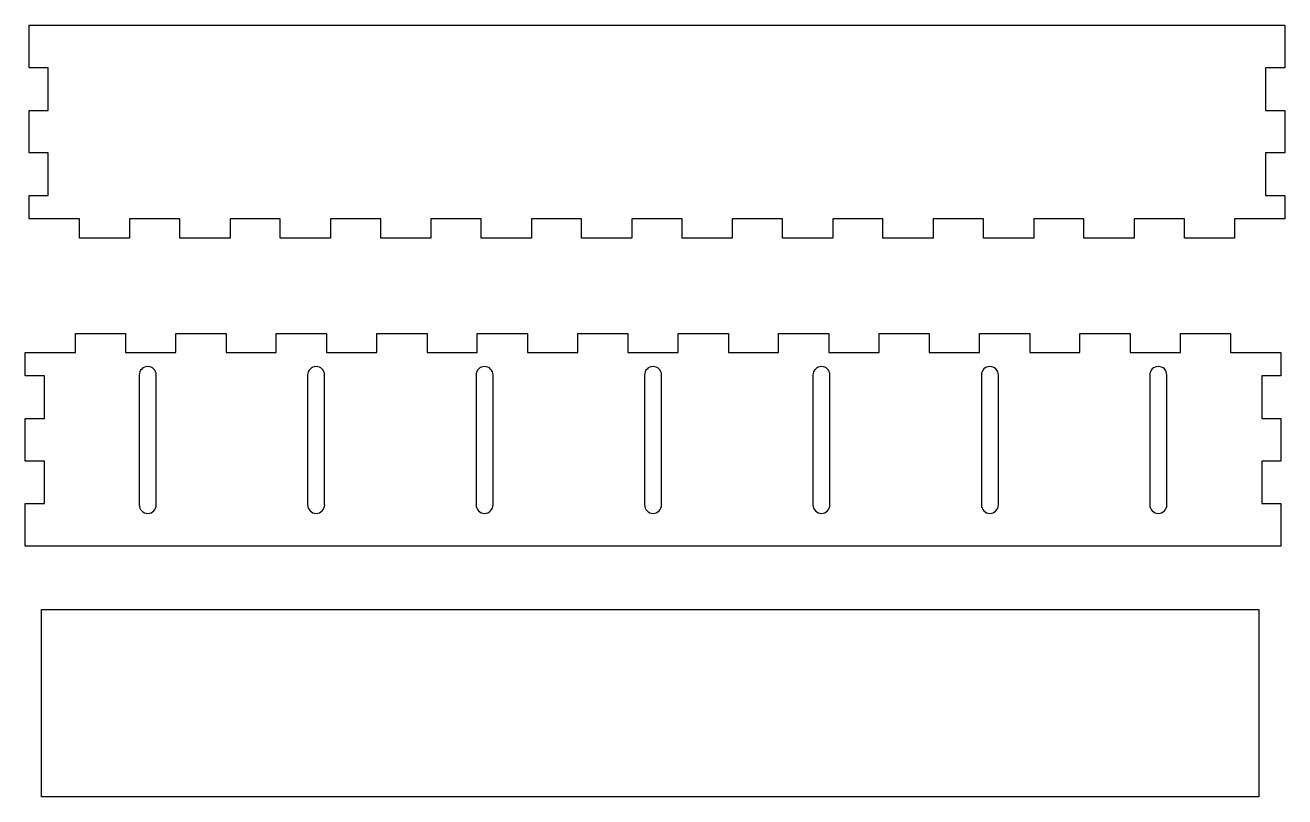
# Model space of a CAD drawing. Extents: x 6 to 598, y 32 to 395.
import ezdxf

# ---------------------------------------------------------------- set-up
doc = ezdxf.new("R2010")
doc.units = 0
doc.layers.get('0').update_dxf_attribs({"linetype": 'CONTINUOUS'})

msp = doc.modelspace()

# ---------------------------------------------------------------- linework, layer by layer
at = {"color": 3}
for points in [[(7.550847, 314.608664), (16.550861, 314.608664), (16.550861, 334.608663), (7.550847, 334.608663), (7.550847, 354.608665), (16.550861, 354.608665), (16.550861, 374.608665), (7.550847, 374.608665), (7.550847, 394.608665), (597.550849, 394.608665), (597.550849, 374.608665), (588.550861, 374.608665), (588.550861, 354.608665), (597.550849, 354.608665), (597.550849, 334.608663), (588.550861, 334.608663), (588.550861, 314.608664), (597.550849, 314.608664), (597.550849, 303.608665), (573.950862, 303.608665), (573.950862, 294.608664), (550.350849, 294.608664), (550.350849, 303.608665), (526.750862, 303.608665), (526.750862, 294.608664), (503.150849, 294.608664), (503.150849, 303.608665), (479.550862, 303.608665), (479.550862, 294.608664), (455.950849, 294.608664), (455.950849, 303.608665), (432.350863, 303.608665), (432.350863, 294.608664), (408.750849, 294.608664), (408.750849, 303.608665), (385.150836, 303.608665), (385.150836, 294.608664), (361.55085, 294.608664), (361.55085, 303.608665), (337.950836, 303.608665), (337.950836, 294.608664), (314.35085, 294.608664), (314.35085, 303.608665), (290.750837, 303.608665), (290.750837, 294.608664), (267.15085, 294.608664), (267.15085, 303.608665), (243.550847, 303.608665), (243.550847, 294.608664), (219.950861, 294.608664), (219.950861, 303.608665), (196.350848, 303.608665), (196.350848, 294.608664), (172.750861, 294.608664), (172.750861, 303.608665), (149.150848, 303.608665), (149.150848, 294.608664), (125.550861, 294.608664), (125.550861, 303.608665), (101.950848, 303.608665), (101.950848, 294.608664), (78.350861, 294.608664), (78.350861, 303.608665), (54.750848, 303.608665), (54.750848, 294.608664), (31.150862, 294.608664), (31.150862, 303.608665), (7.550847, 303.608665)], [(5.691949, 169.841686), (14.691963, 169.841686), (14.691963, 189.841673), (5.691949, 189.841673), (5.691949, 209.841686), (14.691963, 209.841686), (14.691963, 229.841672), (5.691949, 229.841672), (5.691949, 240.841671), (29.291963, 240.841671), (29.291963, 249.841685), (52.891949, 249.841685), (52.891949, 240.841671), (76.491962, 240.841671), (76.491962, 249.841685), (100.091949, 249.841685), (100.091949, 240.841671), (123.691962, 240.841671), (123.691962, 249.841685), (147.291949, 249.841685), (147.291949, 240.841671), (170.891962, 240.841671), (170.891962, 249.841685), (194.491949, 249.841685), (194.491949, 240.841671), (218.091962, 240.841671), (218.091962, 249.841685), (241.691948, 249.841685), (241.691948, 240.841671), (265.291967, 240.841671), (265.291967, 249.841685), (288.891954, 249.841685), (288.891954, 240.841671), (312.491967, 240.841671), (312.491967, 249.841685), (336.091953, 249.841685), (336.091953, 240.841671), (359.691966, 240.841671), (359.691966, 249.841685), (383.291953, 249.841685), (383.291953, 240.841671), (406.891966, 240.841671), (406.891966, 249.841685), (430.491953, 249.841685), (430.491953, 240.841671), (454.091966, 240.841671), (454.091966, 249.841685), (477.691953, 249.841685), (477.691953, 240.841671), (501.291966, 240.841671), (501.291966, 249.841685), (524.891952, 249.841685), (524.891952, 240.841671), (548.491966, 240.841671), (548.491966, 249.841685), (572.091952, 249.841685), (572.091952, 240.841671), (595.691965, 240.841671), (595.691965, 229.841672), (586.691978, 229.841672), (586.691978, 209.841686), (595.691965, 209.841686), (595.691965, 189.841673), (586.691978, 189.841673), (586.691978, 169.841686), (595.691965, 169.841686), (595.691965, 149.841673), (5.691949, 149.841673)], [(585.424015, 120.109822), (585.424015, 32.109837), (13.424013, 32.109837), (13.424013, 120.109822)]]:
    msp.add_lwpolyline(points, close=True, dxfattribs=at)
at = {"color": 5}
for points in [[(59.262957, 230.257967), (59.262957, 169.257962)], [(138.405812, 230.259661), (138.408458, 169.259656)], [(146.408452, 169.259841), (146.405833, 169.259841)], [(462.974611, 169.266588), (462.977256, 169.266588)], [(542.122757, 169.268281), (542.120111, 169.268281)]]:
    msp.add_lwpolyline(points, dxfattribs=at)
for points in [[(67.262952, 169.258148)], [(225.548687, 169.261534)], [(304.691547, 169.263201)], [(383.834402, 169.264895)]]:
    msp.add_lwpolyline(points, close=True, dxfattribs=at)
for points in [[(63.262875, 234.258071), (61.05373, 234.258019), (59.262906, 232.467112), (59.262957, 230.257967)], [(67.262978, 230.258153), (67.262927, 232.467297), (65.47202, 234.258122), (63.262875, 234.258071)], [(142.405743, 234.259751), (140.196598, 234.259707), (138.405768, 232.468806), (138.405812, 230.259661)], [(146.405833, 230.25982), (146.405789, 232.468964), (144.614888, 234.259795), (142.405743, 234.259751)], [(221.548611, 234.256833), (219.341268, 234.25679), (217.551187, 232.468695), (217.548693, 230.261354)], [(225.548687, 230.261513), (225.546105, 232.468854), (223.755954, 234.256877), (221.548611, 234.256833)], [(300.691471, 234.258302), (298.484216, 234.258259), (296.694171, 232.470301), (296.691553, 230.263047)], [(304.691547, 230.263206), (304.688841, 232.47046), (302.898726, 234.258346), (300.691471, 234.258302)], [(379.831679, 234.26022), (377.624337, 234.260176), (375.834256, 232.472082), (375.831761, 230.264741)], [(383.831756, 230.2649), (383.829174, 232.472241), (382.039022, 234.260264), (379.831679, 234.26022)], [(458.974521, 234.261676), (456.767266, 234.261625), (454.977227, 232.473661), (454.974616, 230.266408)], [(462.974611, 230.266593), (462.971897, 232.473846), (461.181776, 234.261727), (458.974521, 234.261676)], [(538.120021, 234.263594), (535.912678, 234.263543), (534.122604, 232.475442), (534.120116, 230.268101)], [(542.120111, 230.268286), (542.117522, 232.475628), (540.327364, 234.263645), (538.120021, 234.263594)], [(67.262978, 169.258148), (67.262978, 169.258148), (67.262978, 230.258153), (67.262978, 230.258153)], [(146.405833, 169.259841), (146.405833, 169.259841), (146.405833, 230.25982), (146.405833, 230.25982)], [(217.548693, 230.261354), (217.548693, 230.261354), (217.548693, 169.261349), (217.548693, 169.261349)], [(225.548687, 169.261534), (225.548687, 169.261534), (225.548687, 230.261513), (225.548687, 230.261513)], [(296.691553, 230.263047), (296.691553, 230.263047), (296.691553, 169.263042), (296.691553, 169.263042)], [(304.691547, 169.263201), (304.691547, 169.263201), (304.691547, 230.263206), (304.691547, 230.263206)], [(375.831761, 230.264741), (375.831761, 230.264741), (375.834407, 169.264736), (375.834407, 169.264736)], [(383.834402, 169.264895), (383.834402, 169.264895), (383.831756, 230.2649), (383.831756, 230.2649)], [(454.974616, 230.266408), (454.974616, 230.266408), (454.974616, 169.266429), (454.974616, 169.266429)], [(462.977256, 169.266588), (462.977256, 169.266588), (462.974611, 230.266593), (462.974611, 230.266593)], [(534.120116, 230.268101), (534.120116, 230.268101), (534.122762, 169.268122), (534.122762, 169.268122)], [(542.120111, 169.268281), (542.120111, 169.268281), (542.120111, 230.268286), (542.120111, 230.268286)], [(59.262957, 169.257962), (59.265547, 167.050621), (61.055704, 165.262604), (63.263047, 165.262655)], [(63.263047, 165.262655), (65.47039, 165.262706), (67.260465, 167.050806), (67.262952, 169.258148)], [(138.408458, 169.259656), (138.411171, 167.052402), (140.201292, 165.264521), (142.408547, 165.264573)], [(142.408547, 165.264573), (144.615803, 165.264624), (146.405841, 167.052587), (146.408452, 169.259841)], [(217.548693, 169.261349), (217.551282, 167.054008), (219.34144, 165.26599), (221.548783, 165.266042)], [(221.548783, 165.266042), (223.756125, 165.266093), (225.5462, 167.054193), (225.548687, 169.261534)], [(296.691553, 169.263042), (296.694259, 167.055789), (298.484374, 165.267902), (300.691629, 165.267946)], [(300.691629, 165.267946), (302.898884, 165.26799), (304.688929, 167.055948), (304.691547, 169.263201)], [(375.834407, 169.264736), (375.83699, 167.057395), (377.627141, 165.269371), (379.834484, 165.269415)], [(379.834484, 165.269415), (382.041827, 165.269459), (383.831907, 167.057553), (383.834402, 169.264895)], [(454.974616, 169.266429), (454.977198, 167.059088), (456.76735, 165.271065), (458.974693, 165.271109)], [(458.974693, 165.271109), (461.182035, 165.271152), (462.972116, 167.059247), (462.974611, 169.266588)], [(534.122762, 169.268122), (534.125468, 167.060869), (535.915584, 165.272982), (538.122839, 165.273026)], [(538.122839, 165.273026), (540.330094, 165.27307), (542.120138, 167.061028), (542.122757, 169.268281)]]:
    msp.add_open_spline(points, degree=3, dxfattribs=at)

doc.saveas('drawing.dxf')
